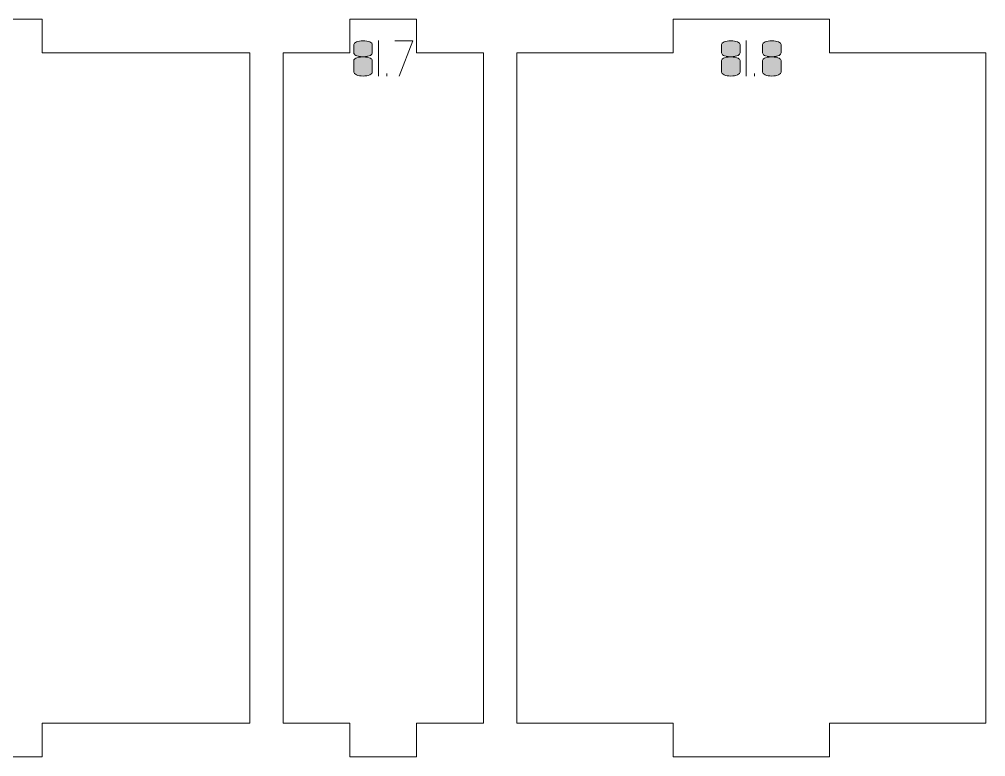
# Model space of a CAD drawing. Header units: centimetres. Extents: x -158 to 228, y -202 to 254.
# Drawn here: x 111 to 119.64, y -97.47 to -90.87 of the extents above; entities that cross this region are included whole.
import ezdxf

# ---------------------------------------------------------------- set-up
doc = ezdxf.new("R2010")
doc.units = ezdxf.units.CM
doc.header["$MEASUREMENT"] = 0
doc.layers.add('Capa 1', color=7, linetype='Continuous')

msp = doc.modelspace()

# ---------------------------------------------------------------- hatches: boundary and pattern name
at = {"layer": 'Capa 1', "true_color": 0x3e4095}
h = msp.add_hatch(color=175, dxfattribs=at)
edge = h.paths.add_edge_path()
edge.add_spline(control_points=[(113.99225, -91.17423), (113.99225, -91.18218), (113.99791, -91.18936), (114.00922, -91.19578), (114.02053, -91.2022), (114.04239, -91.20648), (114.0748, -91.20862), (114.10721, -91.20648), (114.12907, -91.2022), (114.14038, -91.19578), (114.15169, -91.18936), (114.15735, -91.18218), (114.15735, -91.17423), (114.15735, -91.17423), (114.15735, -91.09993), (114.15735, -91.09993), (114.15735, -91.09015), (114.14948, -91.08182), (114.13373, -91.07494), (114.11799, -91.06806), (114.09834, -91.06462), (114.0748, -91.06462), (114.05126, -91.06462), (114.03161, -91.06806), (114.01587, -91.07494), (114.00012, -91.08182), (113.99225, -91.09015), (113.99225, -91.09993), (113.99225, -91.09993), (113.99225, -91.17423), (113.99225, -91.17423)], knot_values=[0, 0, 0, 0, 0.1, 0.1, 0.1, 0.2, 0.2, 0.2, 0.3, 0.3, 0.3, 0.4, 0.4, 0.4, 0.5, 0.5, 0.5, 0.6, 0.6, 0.6, 0.7, 0.7, 0.7, 0.8, 0.8, 0.8, 0.9, 0.9, 0.9, 1, 1, 1, 1], degree=3, periodic=1)
h = msp.add_hatch(color=175, dxfattribs=at)
edge = h.paths.add_edge_path()
edge.add_spline(control_points=[(114.0748, -91.38106), (114.05126, -91.38106), (114.03161, -91.37762), (114.01587, -91.37074), (114.00012, -91.36386), (113.99225, -91.35553), (113.99225, -91.34575), (113.99225, -91.34575), (113.99225, -91.24256), (113.99225, -91.24256), (113.99225, -91.2343), (113.99791, -91.22712), (114.00922, -91.22101), (114.02053, -91.21489), (114.04239, -91.21076), (114.0748, -91.20862), (114.04239, -91.20648), (114.02053, -91.2022), (114.00922, -91.19578), (113.99791, -91.18936), (113.99225, -91.18218), (113.99225, -91.17423), (113.99225, -91.17423), (113.99225, -91.09993), (113.99225, -91.09993), (113.99225, -91.09015), (114.00012, -91.08182), (114.01587, -91.07494), (114.03161, -91.06806), (114.05126, -91.06462), (114.0748, -91.06462), (114.09834, -91.06462), (114.11799, -91.06806), (114.13373, -91.07494), (114.14948, -91.08182), (114.15735, -91.09015), (114.15735, -91.09993), (114.15735, -91.09993), (114.15735, -91.17423), (114.15735, -91.17423), (114.15735, -91.18218), (114.15169, -91.18936), (114.14038, -91.19578), (114.12907, -91.2022), (114.10721, -91.20648), (114.0748, -91.20862), (114.10721, -91.21076), (114.12907, -91.21489), (114.14038, -91.22101), (114.15169, -91.22712), (114.15735, -91.2343), (114.15735, -91.24256), (114.15735, -91.24256), (114.15735, -91.34575), (114.15735, -91.34575), (114.15735, -91.35553), (114.14948, -91.36386), (114.13373, -91.37074), (114.11799, -91.37762), (114.09834, -91.38106), (114.0748, -91.38106)], knot_values=[0, 0, 0, 0, 0.05, 0.05, 0.05, 0.1, 0.1, 0.1, 0.15, 0.15, 0.15, 0.2, 0.2, 0.2, 0.25, 0.25, 0.25, 0.3, 0.3, 0.3, 0.35, 0.35, 0.35, 0.4, 0.4, 0.4, 0.45, 0.45, 0.45, 0.5, 0.5, 0.5, 0.55, 0.55, 0.55, 0.6, 0.6, 0.6, 0.65, 0.65, 0.65, 0.7, 0.7, 0.7, 0.75, 0.75, 0.75, 0.8, 0.8, 0.8, 0.85, 0.85, 0.85, 0.9, 0.9, 0.9, 0.95, 0.95, 0.95, 1, 1, 1, 1], degree=3, periodic=1)
h = msp.add_hatch(color=175, dxfattribs=at)
edge = h.paths.add_edge_path()
edge.add_spline(control_points=[(114.21238, -91.38106), (114.21238, -91.38106), (114.21238, -91.06416), (114.21238, -91.06416), (114.21238, -91.06416), (114.21238, -91.38106), (114.21238, -91.38106)], knot_values=[0, 0, 0, 0, 0.5, 0.5, 0.5, 1, 1, 1, 1], degree=3, periodic=1)
h = msp.add_hatch(color=175, dxfattribs=at)
edge = h.paths.add_edge_path()
edge.add_spline(control_points=[(114.39766, -91.38106), (114.39766, -91.38106), (114.51874, -91.06462), (114.51874, -91.06462), (114.51874, -91.06462), (114.35914, -91.06462), (114.35914, -91.06462), (114.35914, -91.06462), (114.51874, -91.06462), (114.51874, -91.06462), (114.51874, -91.06462), (114.39766, -91.38106), (114.39766, -91.38106)], knot_values=[0, 0, 0, 0, 0.25, 0.25, 0.25, 0.5, 0.5, 0.5, 0.75, 0.75, 0.75, 1, 1, 1, 1], degree=3, periodic=1)
h = msp.add_hatch(color=175, dxfattribs=at)
edge = h.paths.add_edge_path()
edge.add_spline(control_points=[(117.28137, -91.17423), (117.28137, -91.18218), (117.28703, -91.18936), (117.29834, -91.19578), (117.30965, -91.2022), (117.33151, -91.20648), (117.36392, -91.20862), (117.39633, -91.20648), (117.41819, -91.2022), (117.4295, -91.19578), (117.44081, -91.18936), (117.44647, -91.18218), (117.44647, -91.17423), (117.44647, -91.17423), (117.44647, -91.09993), (117.44647, -91.09993), (117.44647, -91.09015), (117.4386, -91.08182), (117.42285, -91.07494), (117.40711, -91.06806), (117.38746, -91.06462), (117.36392, -91.06462), (117.34038, -91.06462), (117.32073, -91.06806), (117.30499, -91.07494), (117.28924, -91.08182), (117.28137, -91.09015), (117.28137, -91.09993), (117.28137, -91.09993), (117.28137, -91.17423), (117.28137, -91.17423)], knot_values=[0, 0, 0, 0, 0.1, 0.1, 0.1, 0.2, 0.2, 0.2, 0.3, 0.3, 0.3, 0.4, 0.4, 0.4, 0.5, 0.5, 0.5, 0.6, 0.6, 0.6, 0.7, 0.7, 0.7, 0.8, 0.8, 0.8, 0.9, 0.9, 0.9, 1, 1, 1, 1], degree=3, periodic=1)
h = msp.add_hatch(color=175, dxfattribs=at)
edge = h.paths.add_edge_path()
edge.add_spline(control_points=[(117.36392, -91.38106), (117.34038, -91.38106), (117.32073, -91.37762), (117.30499, -91.37074), (117.28924, -91.36386), (117.28137, -91.35553), (117.28137, -91.34575), (117.28137, -91.34575), (117.28137, -91.24256), (117.28137, -91.24256), (117.28137, -91.2343), (117.28703, -91.22712), (117.29834, -91.22101), (117.30965, -91.21489), (117.33151, -91.21076), (117.36392, -91.20862), (117.33151, -91.20648), (117.30965, -91.2022), (117.29834, -91.19578), (117.28703, -91.18936), (117.28137, -91.18218), (117.28137, -91.17423), (117.28137, -91.17423), (117.28137, -91.09993), (117.28137, -91.09993), (117.28137, -91.09015), (117.28924, -91.08182), (117.30499, -91.07494), (117.32073, -91.06806), (117.34038, -91.06462), (117.36392, -91.06462), (117.38746, -91.06462), (117.40711, -91.06806), (117.42285, -91.07494), (117.4386, -91.08182), (117.44647, -91.09015), (117.44647, -91.09993), (117.44647, -91.09993), (117.44647, -91.17423), (117.44647, -91.17423), (117.44647, -91.18218), (117.44081, -91.18936), (117.4295, -91.19578), (117.41819, -91.2022), (117.39633, -91.20648), (117.36392, -91.20862), (117.39633, -91.21076), (117.41819, -91.21489), (117.4295, -91.22101), (117.44081, -91.22712), (117.44647, -91.2343), (117.44647, -91.24256), (117.44647, -91.24256), (117.44647, -91.34575), (117.44647, -91.34575), (117.44647, -91.35553), (117.4386, -91.36386), (117.42285, -91.37074), (117.40711, -91.37762), (117.38746, -91.38106), (117.36392, -91.38106)], knot_values=[0, 0, 0, 0, 0.05, 0.05, 0.05, 0.1, 0.1, 0.1, 0.15, 0.15, 0.15, 0.2, 0.2, 0.2, 0.25, 0.25, 0.25, 0.3, 0.3, 0.3, 0.35, 0.35, 0.35, 0.4, 0.4, 0.4, 0.45, 0.45, 0.45, 0.5, 0.5, 0.5, 0.55, 0.55, 0.55, 0.6, 0.6, 0.6, 0.65, 0.65, 0.65, 0.7, 0.7, 0.7, 0.75, 0.75, 0.75, 0.8, 0.8, 0.8, 0.85, 0.85, 0.85, 0.9, 0.9, 0.9, 0.95, 0.95, 0.95, 1, 1, 1, 1], degree=3, periodic=1)
h = msp.add_hatch(color=175, dxfattribs=at)
edge = h.paths.add_edge_path()
edge.add_spline(control_points=[(117.5015, -91.38106), (117.5015, -91.38106), (117.5015, -91.06416), (117.5015, -91.06416), (117.5015, -91.06416), (117.5015, -91.38106), (117.5015, -91.38106)], knot_values=[0, 0, 0, 0, 0.5, 0.5, 0.5, 1, 1, 1, 1], degree=3, periodic=1)
h = msp.add_hatch(color=175, dxfattribs=at)
edge = h.paths.add_edge_path()
edge.add_spline(control_points=[(117.64826, -91.17423), (117.64826, -91.18218), (117.65392, -91.18936), (117.66523, -91.19578), (117.67654, -91.2022), (117.6984, -91.20648), (117.73081, -91.20862), (117.76322, -91.20648), (117.78508, -91.2022), (117.79639, -91.19578), (117.8077, -91.18936), (117.81336, -91.18218), (117.81336, -91.17423), (117.81336, -91.17423), (117.81336, -91.09993), (117.81336, -91.09993), (117.81336, -91.09015), (117.80549, -91.08182), (117.78974, -91.07494), (117.774, -91.06806), (117.75435, -91.06462), (117.73081, -91.06462), (117.70727, -91.06462), (117.68762, -91.06806), (117.67188, -91.07494), (117.65613, -91.08182), (117.64826, -91.09015), (117.64826, -91.09993), (117.64826, -91.09993), (117.64826, -91.17423), (117.64826, -91.17423)], knot_values=[0, 0, 0, 0, 0.1, 0.1, 0.1, 0.2, 0.2, 0.2, 0.3, 0.3, 0.3, 0.4, 0.4, 0.4, 0.5, 0.5, 0.5, 0.6, 0.6, 0.6, 0.7, 0.7, 0.7, 0.8, 0.8, 0.8, 0.9, 0.9, 0.9, 1, 1, 1, 1], degree=3, periodic=1)
h = msp.add_hatch(color=175, dxfattribs=at)
edge = h.paths.add_edge_path()
edge.add_spline(control_points=[(117.73081, -91.38106), (117.70727, -91.38106), (117.68762, -91.37762), (117.67188, -91.37074), (117.65613, -91.36386), (117.64826, -91.35553), (117.64826, -91.34575), (117.64826, -91.34575), (117.64826, -91.24256), (117.64826, -91.24256), (117.64826, -91.2343), (117.65392, -91.22712), (117.66523, -91.22101), (117.67654, -91.21489), (117.6984, -91.21076), (117.73081, -91.20862), (117.6984, -91.20648), (117.67654, -91.2022), (117.66523, -91.19578), (117.65392, -91.18936), (117.64826, -91.18218), (117.64826, -91.17423), (117.64826, -91.17423), (117.64826, -91.09993), (117.64826, -91.09993), (117.64826, -91.09015), (117.65613, -91.08182), (117.67188, -91.07494), (117.68762, -91.06806), (117.70727, -91.06462), (117.73081, -91.06462), (117.75435, -91.06462), (117.774, -91.06806), (117.78974, -91.07494), (117.80549, -91.08182), (117.81336, -91.09015), (117.81336, -91.09993), (117.81336, -91.09993), (117.81336, -91.17423), (117.81336, -91.17423), (117.81336, -91.18218), (117.8077, -91.18936), (117.79639, -91.19578), (117.78508, -91.2022), (117.76322, -91.20648), (117.73081, -91.20862), (117.76322, -91.21076), (117.78508, -91.21489), (117.79639, -91.22101), (117.8077, -91.22712), (117.81336, -91.2343), (117.81336, -91.24256), (117.81336, -91.24256), (117.81336, -91.34575), (117.81336, -91.34575), (117.81336, -91.35553), (117.80549, -91.36386), (117.78974, -91.37074), (117.774, -91.37762), (117.75435, -91.38106), (117.73081, -91.38106)], knot_values=[0, 0, 0, 0, 0.05, 0.05, 0.05, 0.1, 0.1, 0.1, 0.15, 0.15, 0.15, 0.2, 0.2, 0.2, 0.25, 0.25, 0.25, 0.3, 0.3, 0.3, 0.35, 0.35, 0.35, 0.4, 0.4, 0.4, 0.45, 0.45, 0.45, 0.5, 0.5, 0.5, 0.55, 0.55, 0.55, 0.6, 0.6, 0.6, 0.65, 0.65, 0.65, 0.7, 0.7, 0.7, 0.75, 0.75, 0.75, 0.8, 0.8, 0.8, 0.85, 0.85, 0.85, 0.9, 0.9, 0.9, 0.95, 0.95, 0.95, 1, 1, 1, 1], degree=3, periodic=1)
h = msp.add_hatch(color=175, dxfattribs=at)
edge = h.paths.add_edge_path()
edge.add_spline(control_points=[(113.99225, -91.34575), (113.99225, -91.35553), (114.00012, -91.36386), (114.01587, -91.37074), (114.03161, -91.37762), (114.05126, -91.38106), (114.0748, -91.38106), (114.09834, -91.38106), (114.11799, -91.37762), (114.13373, -91.37074), (114.14948, -91.36386), (114.15735, -91.35553), (114.15735, -91.34575), (114.15735, -91.34575), (114.15735, -91.24256), (114.15735, -91.24256), (114.15735, -91.2343), (114.15169, -91.22712), (114.14038, -91.22101), (114.12907, -91.21489), (114.10721, -91.21076), (114.0748, -91.20862), (114.04239, -91.21076), (114.02053, -91.21489), (114.00922, -91.22101), (113.99791, -91.22712), (113.99225, -91.2343), (113.99225, -91.24256), (113.99225, -91.24256), (113.99225, -91.34575), (113.99225, -91.34575)], knot_values=[0, 0, 0, 0, 0.1, 0.1, 0.1, 0.2, 0.2, 0.2, 0.3, 0.3, 0.3, 0.4, 0.4, 0.4, 0.5, 0.5, 0.5, 0.6, 0.6, 0.6, 0.7, 0.7, 0.7, 0.8, 0.8, 0.8, 0.9, 0.9, 0.9, 1, 1, 1, 1], degree=3, periodic=1)
h = msp.add_hatch(color=175, dxfattribs=at)
edge = h.paths.add_edge_path()
edge.add_spline(control_points=[(117.28137, -91.34575), (117.28137, -91.35553), (117.28924, -91.36386), (117.30499, -91.37074), (117.32073, -91.37762), (117.34038, -91.38106), (117.36392, -91.38106), (117.38746, -91.38106), (117.40711, -91.37762), (117.42285, -91.37074), (117.4386, -91.36386), (117.44647, -91.35553), (117.44647, -91.34575), (117.44647, -91.34575), (117.44647, -91.24256), (117.44647, -91.24256), (117.44647, -91.2343), (117.44081, -91.22712), (117.4295, -91.22101), (117.41819, -91.21489), (117.39633, -91.21076), (117.36392, -91.20862), (117.33151, -91.21076), (117.30965, -91.21489), (117.29834, -91.22101), (117.28703, -91.22712), (117.28137, -91.2343), (117.28137, -91.24256), (117.28137, -91.24256), (117.28137, -91.34575), (117.28137, -91.34575)], knot_values=[0, 0, 0, 0, 0.1, 0.1, 0.1, 0.2, 0.2, 0.2, 0.3, 0.3, 0.3, 0.4, 0.4, 0.4, 0.5, 0.5, 0.5, 0.6, 0.6, 0.6, 0.7, 0.7, 0.7, 0.8, 0.8, 0.8, 0.9, 0.9, 0.9, 1, 1, 1, 1], degree=3, periodic=1)
h = msp.add_hatch(color=175, dxfattribs=at)
edge = h.paths.add_edge_path()
edge.add_spline(control_points=[(117.64826, -91.34575), (117.64826, -91.35553), (117.65613, -91.36386), (117.67188, -91.37074), (117.68762, -91.37762), (117.70727, -91.38106), (117.73081, -91.38106), (117.75435, -91.38106), (117.774, -91.37762), (117.78974, -91.37074), (117.80549, -91.36386), (117.81336, -91.35553), (117.81336, -91.34575), (117.81336, -91.34575), (117.81336, -91.24256), (117.81336, -91.24256), (117.81336, -91.2343), (117.8077, -91.22712), (117.79639, -91.22101), (117.78508, -91.21489), (117.76322, -91.21076), (117.73081, -91.20862), (117.6984, -91.21076), (117.67654, -91.21489), (117.66523, -91.22101), (117.65392, -91.22712), (117.64826, -91.2343), (117.64826, -91.24256), (117.64826, -91.24256), (117.64826, -91.34575), (117.64826, -91.34575)], knot_values=[0, 0, 0, 0, 0.1, 0.1, 0.1, 0.2, 0.2, 0.2, 0.3, 0.3, 0.3, 0.4, 0.4, 0.4, 0.5, 0.5, 0.5, 0.6, 0.6, 0.6, 0.7, 0.7, 0.7, 0.8, 0.8, 0.8, 0.9, 0.9, 0.9, 1, 1, 1, 1], degree=3, periodic=1)
h = msp.add_hatch(color=175, dxfattribs=at)
edge = h.paths.add_edge_path()
edge.add_spline(control_points=[(114.28576, -91.38106), (114.28576, -91.38106), (114.28576, -91.35859), (114.28576, -91.35859), (114.28576, -91.35859), (114.28576, -91.38106), (114.28576, -91.38106)], knot_values=[0, 0, 0, 0, 0.5, 0.5, 0.5, 1, 1, 1, 1], degree=3, periodic=1)
h = msp.add_hatch(color=175, dxfattribs=at)
edge = h.paths.add_edge_path()
edge.add_spline(control_points=[(117.57488, -91.38106), (117.57488, -91.38106), (117.57488, -91.35859), (117.57488, -91.35859), (117.57488, -91.35859), (117.57488, -91.38106), (117.57488, -91.38106)], knot_values=[0, 0, 0, 0, 0.5, 0.5, 0.5, 1, 1, 1, 1], degree=3, periodic=1)

# ---------------------------------------------------------------- linework, layer by layer
at = {"layer": 'Capa 1', "color": 240, "lineweight": 9}
for points in [[(107.49072, -91.17306), (107.49072, -91.17306), (107.49072, -97.17306), (107.49072, -97.17306), (107.49072, -97.17306), (109.34726, -97.17306), (109.34726, -97.17306), (109.34726, -97.17306), (109.34726, -97.47306), (109.34726, -97.47306), (109.34726, -97.47306), (111.20381, -97.47306), (111.20381, -97.47306), (111.20381, -97.47306), (111.20381, -97.17306), (111.20381, -97.17306), (111.20381, -97.17306), (113.06036, -97.17306), (113.06036, -97.17306), (113.06036, -97.17306), (113.06036, -91.17306), (113.06036, -91.17306), (113.06036, -91.17306), (111.20381, -91.17306), (111.20381, -91.17306), (111.20381, -91.17306), (111.20381, -90.87306), (111.20381, -90.87306), (111.20381, -90.87306), (109.34726, -90.87306), (109.34726, -90.87306), (109.34726, -90.87306), (109.34726, -91.17306), (109.34726, -91.17306), (109.34726, -91.17306), (107.49072, -91.17306), (107.49072, -91.17306)], [(113.36036, -91.17306), (113.36036, -91.17306), (113.36036, -97.17306), (113.36036, -97.17306), (113.36036, -97.17306), (113.95711, -97.17306), (113.95711, -97.17306), (113.95711, -97.17306), (113.95711, -97.47306), (113.95711, -97.47306), (113.95711, -97.47306), (114.55387, -97.47306), (114.55387, -97.47306), (114.55387, -97.47306), (114.55387, -97.17306), (114.55387, -97.17306), (114.55387, -97.17306), (115.15062, -97.17306), (115.15062, -97.17306), (115.15062, -97.17306), (115.15062, -91.17306), (115.15062, -91.17306), (115.15062, -91.17306), (114.55387, -91.17306), (114.55387, -91.17306), (114.55387, -91.17306), (114.55387, -90.87306), (114.55387, -90.87306), (114.55387, -90.87306), (113.95711, -90.87306), (113.95711, -90.87306), (113.95711, -90.87306), (113.95711, -91.17306), (113.95711, -91.17306), (113.95711, -91.17306), (113.36036, -91.17306), (113.36036, -91.17306)], [(115.45062, -91.17306), (115.45062, -91.17306), (115.45062, -97.17306), (115.45062, -97.17306), (115.45062, -97.17306), (116.84845, -97.17306), (116.84845, -97.17306), (116.84845, -97.17306), (116.84845, -97.47306), (116.84845, -97.47306), (116.84845, -97.47306), (118.24628, -97.47306), (118.24628, -97.47306), (118.24628, -97.47306), (118.24628, -97.17306), (118.24628, -97.17306), (118.24628, -97.17306), (119.64411, -97.17306), (119.64411, -97.17306), (119.64411, -97.17306), (119.64411, -91.17306), (119.64411, -91.17306), (119.64411, -91.17306), (118.24628, -91.17306), (118.24628, -91.17306), (118.24628, -91.17306), (118.24628, -90.87306), (118.24628, -90.87306), (118.24628, -90.87306), (116.84845, -90.87306), (116.84845, -90.87306), (116.84845, -90.87306), (116.84845, -91.17306), (116.84845, -91.17306), (116.84845, -91.17306), (115.45062, -91.17306), (115.45062, -91.17306)]]:
    msp.add_open_spline(points, degree=3, knots=[0, 0, 0, 0, 0.0833333, 0.0833333, 0.0833333, 0.1666667, 0.1666667, 0.1666667, 0.25, 0.25, 0.25, 0.3333333, 0.3333333, 0.3333333, 0.4166667, 0.4166667, 0.4166667, 0.5, 0.5, 0.5, 0.5833333, 0.5833333, 0.5833333, 0.6666667, 0.6666667, 0.6666667, 0.75, 0.75, 0.75, 0.8333333, 0.8333333, 0.8333333, 0.9166667, 0.9166667, 0.9166667, 1, 1, 1, 1], dxfattribs=at)
at = {"layer": 'Capa 1', "color": 114, "lineweight": 9}
for points, knots in [([(113.99225, -91.17423), (113.99225, -91.18218), (113.99791, -91.18936), (114.00922, -91.19578), (114.02053, -91.2022), (114.04239, -91.20648), (114.0748, -91.20862), (114.10721, -91.20648), (114.12907, -91.2022), (114.14038, -91.19578), (114.15169, -91.18936), (114.15735, -91.18218), (114.15735, -91.17423), (114.15735, -91.17423), (114.15735, -91.09993), (114.15735, -91.09993), (114.15735, -91.09015), (114.14948, -91.08182), (114.13373, -91.07494), (114.11799, -91.06806), (114.09834, -91.06462), (114.0748, -91.06462), (114.05126, -91.06462), (114.03161, -91.06806), (114.01587, -91.07494), (114.00012, -91.08182), (113.99225, -91.09015), (113.99225, -91.09993), (113.99225, -91.09993), (113.99225, -91.17423), (113.99225, -91.17423)], [0, 0, 0, 0, 0.1, 0.1, 0.1, 0.2, 0.2, 0.2, 0.3, 0.3, 0.3, 0.4, 0.4, 0.4, 0.5, 0.5, 0.5, 0.6, 0.6, 0.6, 0.7, 0.7, 0.7, 0.8, 0.8, 0.8, 0.9, 0.9, 0.9, 1, 1, 1, 1]), ([(114.0748, -91.38106), (114.05126, -91.38106), (114.03161, -91.37762), (114.01587, -91.37074), (114.00012, -91.36386), (113.99225, -91.35553), (113.99225, -91.34575), (113.99225, -91.34575), (113.99225, -91.24256), (113.99225, -91.24256), (113.99225, -91.2343), (113.99791, -91.22712), (114.00922, -91.22101), (114.02053, -91.21489), (114.04239, -91.21076), (114.0748, -91.20862), (114.04239, -91.20648), (114.02053, -91.2022), (114.00922, -91.19578), (113.99791, -91.18936), (113.99225, -91.18218), (113.99225, -91.17423), (113.99225, -91.17423), (113.99225, -91.09993), (113.99225, -91.09993), (113.99225, -91.09015), (114.00012, -91.08182), (114.01587, -91.07494), (114.03161, -91.06806), (114.05126, -91.06462), (114.0748, -91.06462), (114.09834, -91.06462), (114.11799, -91.06806), (114.13373, -91.07494), (114.14948, -91.08182), (114.15735, -91.09015), (114.15735, -91.09993), (114.15735, -91.09993), (114.15735, -91.17423), (114.15735, -91.17423), (114.15735, -91.18218), (114.15169, -91.18936), (114.14038, -91.19578), (114.12907, -91.2022), (114.10721, -91.20648), (114.0748, -91.20862), (114.10721, -91.21076), (114.12907, -91.21489), (114.14038, -91.22101), (114.15169, -91.22712), (114.15735, -91.2343), (114.15735, -91.24256), (114.15735, -91.24256), (114.15735, -91.34575), (114.15735, -91.34575), (114.15735, -91.35553), (114.14948, -91.36386), (114.13373, -91.37074), (114.11799, -91.37762), (114.09834, -91.38106), (114.0748, -91.38106)], [0, 0, 0, 0, 0.05, 0.05, 0.05, 0.1, 0.1, 0.1, 0.15, 0.15, 0.15, 0.2, 0.2, 0.2, 0.25, 0.25, 0.25, 0.3, 0.3, 0.3, 0.35, 0.35, 0.35, 0.4, 0.4, 0.4, 0.45, 0.45, 0.45, 0.5, 0.5, 0.5, 0.55, 0.55, 0.55, 0.6, 0.6, 0.6, 0.65, 0.65, 0.65, 0.7, 0.7, 0.7, 0.75, 0.75, 0.75, 0.8, 0.8, 0.8, 0.85, 0.85, 0.85, 0.9, 0.9, 0.9, 0.95, 0.95, 0.95, 1, 1, 1, 1]), ([(114.21238, -91.38106), (114.21238, -91.38106), (114.21238, -91.06416), (114.21238, -91.06416), (114.21238, -91.06416), (114.21238, -91.38106), (114.21238, -91.38106)], [0, 0, 0, 0, 0.5, 0.5, 0.5, 1, 1, 1, 1]), ([(114.39766, -91.38106), (114.39766, -91.38106), (114.51874, -91.06462), (114.51874, -91.06462), (114.51874, -91.06462), (114.35914, -91.06462), (114.35914, -91.06462), (114.35914, -91.06462), (114.51874, -91.06462), (114.51874, -91.06462), (114.51874, -91.06462), (114.39766, -91.38106), (114.39766, -91.38106)], [0, 0, 0, 0, 0.25, 0.25, 0.25, 0.5, 0.5, 0.5, 0.75, 0.75, 0.75, 1, 1, 1, 1]), ([(117.28137, -91.17423), (117.28137, -91.18218), (117.28703, -91.18936), (117.29834, -91.19578), (117.30965, -91.2022), (117.33151, -91.20648), (117.36392, -91.20862), (117.39633, -91.20648), (117.41819, -91.2022), (117.4295, -91.19578), (117.44081, -91.18936), (117.44647, -91.18218), (117.44647, -91.17423), (117.44647, -91.17423), (117.44647, -91.09993), (117.44647, -91.09993), (117.44647, -91.09015), (117.4386, -91.08182), (117.42285, -91.07494), (117.40711, -91.06806), (117.38746, -91.06462), (117.36392, -91.06462), (117.34038, -91.06462), (117.32073, -91.06806), (117.30499, -91.07494), (117.28924, -91.08182), (117.28137, -91.09015), (117.28137, -91.09993), (117.28137, -91.09993), (117.28137, -91.17423), (117.28137, -91.17423)], [0, 0, 0, 0, 0.1, 0.1, 0.1, 0.2, 0.2, 0.2, 0.3, 0.3, 0.3, 0.4, 0.4, 0.4, 0.5, 0.5, 0.5, 0.6, 0.6, 0.6, 0.7, 0.7, 0.7, 0.8, 0.8, 0.8, 0.9, 0.9, 0.9, 1, 1, 1, 1]), ([(117.36392, -91.38106), (117.34038, -91.38106), (117.32073, -91.37762), (117.30499, -91.37074), (117.28924, -91.36386), (117.28137, -91.35553), (117.28137, -91.34575), (117.28137, -91.34575), (117.28137, -91.24256), (117.28137, -91.24256), (117.28137, -91.2343), (117.28703, -91.22712), (117.29834, -91.22101), (117.30965, -91.21489), (117.33151, -91.21076), (117.36392, -91.20862), (117.33151, -91.20648), (117.30965, -91.2022), (117.29834, -91.19578), (117.28703, -91.18936), (117.28137, -91.18218), (117.28137, -91.17423), (117.28137, -91.17423), (117.28137, -91.09993), (117.28137, -91.09993), (117.28137, -91.09015), (117.28924, -91.08182), (117.30499, -91.07494), (117.32073, -91.06806), (117.34038, -91.06462), (117.36392, -91.06462), (117.38746, -91.06462), (117.40711, -91.06806), (117.42285, -91.07494), (117.4386, -91.08182), (117.44647, -91.09015), (117.44647, -91.09993), (117.44647, -91.09993), (117.44647, -91.17423), (117.44647, -91.17423), (117.44647, -91.18218), (117.44081, -91.18936), (117.4295, -91.19578), (117.41819, -91.2022), (117.39633, -91.20648), (117.36392, -91.20862), (117.39633, -91.21076), (117.41819, -91.21489), (117.4295, -91.22101), (117.44081, -91.22712), (117.44647, -91.2343), (117.44647, -91.24256), (117.44647, -91.24256), (117.44647, -91.34575), (117.44647, -91.34575), (117.44647, -91.35553), (117.4386, -91.36386), (117.42285, -91.37074), (117.40711, -91.37762), (117.38746, -91.38106), (117.36392, -91.38106)], [0, 0, 0, 0, 0.05, 0.05, 0.05, 0.1, 0.1, 0.1, 0.15, 0.15, 0.15, 0.2, 0.2, 0.2, 0.25, 0.25, 0.25, 0.3, 0.3, 0.3, 0.35, 0.35, 0.35, 0.4, 0.4, 0.4, 0.45, 0.45, 0.45, 0.5, 0.5, 0.5, 0.55, 0.55, 0.55, 0.6, 0.6, 0.6, 0.65, 0.65, 0.65, 0.7, 0.7, 0.7, 0.75, 0.75, 0.75, 0.8, 0.8, 0.8, 0.85, 0.85, 0.85, 0.9, 0.9, 0.9, 0.95, 0.95, 0.95, 1, 1, 1, 1]), ([(117.5015, -91.38106), (117.5015, -91.38106), (117.5015, -91.06416), (117.5015, -91.06416), (117.5015, -91.06416), (117.5015, -91.38106), (117.5015, -91.38106)], [0, 0, 0, 0, 0.5, 0.5, 0.5, 1, 1, 1, 1]), ([(117.64826, -91.17423), (117.64826, -91.18218), (117.65392, -91.18936), (117.66523, -91.19578), (117.67654, -91.2022), (117.6984, -91.20648), (117.73081, -91.20862), (117.76322, -91.20648), (117.78508, -91.2022), (117.79639, -91.19578), (117.8077, -91.18936), (117.81336, -91.18218), (117.81336, -91.17423), (117.81336, -91.17423), (117.81336, -91.09993), (117.81336, -91.09993), (117.81336, -91.09015), (117.80549, -91.08182), (117.78974, -91.07494), (117.774, -91.06806), (117.75435, -91.06462), (117.73081, -91.06462), (117.70727, -91.06462), (117.68762, -91.06806), (117.67188, -91.07494), (117.65613, -91.08182), (117.64826, -91.09015), (117.64826, -91.09993), (117.64826, -91.09993), (117.64826, -91.17423), (117.64826, -91.17423)], [0, 0, 0, 0, 0.1, 0.1, 0.1, 0.2, 0.2, 0.2, 0.3, 0.3, 0.3, 0.4, 0.4, 0.4, 0.5, 0.5, 0.5, 0.6, 0.6, 0.6, 0.7, 0.7, 0.7, 0.8, 0.8, 0.8, 0.9, 0.9, 0.9, 1, 1, 1, 1]), ([(117.73081, -91.38106), (117.70727, -91.38106), (117.68762, -91.37762), (117.67188, -91.37074), (117.65613, -91.36386), (117.64826, -91.35553), (117.64826, -91.34575), (117.64826, -91.34575), (117.64826, -91.24256), (117.64826, -91.24256), (117.64826, -91.2343), (117.65392, -91.22712), (117.66523, -91.22101), (117.67654, -91.21489), (117.6984, -91.21076), (117.73081, -91.20862), (117.6984, -91.20648), (117.67654, -91.2022), (117.66523, -91.19578), (117.65392, -91.18936), (117.64826, -91.18218), (117.64826, -91.17423), (117.64826, -91.17423), (117.64826, -91.09993), (117.64826, -91.09993), (117.64826, -91.09015), (117.65613, -91.08182), (117.67188, -91.07494), (117.68762, -91.06806), (117.70727, -91.06462), (117.73081, -91.06462), (117.75435, -91.06462), (117.774, -91.06806), (117.78974, -91.07494), (117.80549, -91.08182), (117.81336, -91.09015), (117.81336, -91.09993), (117.81336, -91.09993), (117.81336, -91.17423), (117.81336, -91.17423), (117.81336, -91.18218), (117.8077, -91.18936), (117.79639, -91.19578), (117.78508, -91.2022), (117.76322, -91.20648), (117.73081, -91.20862), (117.76322, -91.21076), (117.78508, -91.21489), (117.79639, -91.22101), (117.8077, -91.22712), (117.81336, -91.2343), (117.81336, -91.24256), (117.81336, -91.24256), (117.81336, -91.34575), (117.81336, -91.34575), (117.81336, -91.35553), (117.80549, -91.36386), (117.78974, -91.37074), (117.774, -91.37762), (117.75435, -91.38106), (117.73081, -91.38106)], [0, 0, 0, 0, 0.05, 0.05, 0.05, 0.1, 0.1, 0.1, 0.15, 0.15, 0.15, 0.2, 0.2, 0.2, 0.25, 0.25, 0.25, 0.3, 0.3, 0.3, 0.35, 0.35, 0.35, 0.4, 0.4, 0.4, 0.45, 0.45, 0.45, 0.5, 0.5, 0.5, 0.55, 0.55, 0.55, 0.6, 0.6, 0.6, 0.65, 0.65, 0.65, 0.7, 0.7, 0.7, 0.75, 0.75, 0.75, 0.8, 0.8, 0.8, 0.85, 0.85, 0.85, 0.9, 0.9, 0.9, 0.95, 0.95, 0.95, 1, 1, 1, 1]), ([(113.99225, -91.34575), (113.99225, -91.35553), (114.00012, -91.36386), (114.01587, -91.37074), (114.03161, -91.37762), (114.05126, -91.38106), (114.0748, -91.38106), (114.09834, -91.38106), (114.11799, -91.37762), (114.13373, -91.37074), (114.14948, -91.36386), (114.15735, -91.35553), (114.15735, -91.34575), (114.15735, -91.34575), (114.15735, -91.24256), (114.15735, -91.24256), (114.15735, -91.2343), (114.15169, -91.22712), (114.14038, -91.22101), (114.12907, -91.21489), (114.10721, -91.21076), (114.0748, -91.20862), (114.04239, -91.21076), (114.02053, -91.21489), (114.00922, -91.22101), (113.99791, -91.22712), (113.99225, -91.2343), (113.99225, -91.24256), (113.99225, -91.24256), (113.99225, -91.34575), (113.99225, -91.34575)], [0, 0, 0, 0, 0.1, 0.1, 0.1, 0.2, 0.2, 0.2, 0.3, 0.3, 0.3, 0.4, 0.4, 0.4, 0.5, 0.5, 0.5, 0.6, 0.6, 0.6, 0.7, 0.7, 0.7, 0.8, 0.8, 0.8, 0.9, 0.9, 0.9, 1, 1, 1, 1]), ([(117.28137, -91.34575), (117.28137, -91.35553), (117.28924, -91.36386), (117.30499, -91.37074), (117.32073, -91.37762), (117.34038, -91.38106), (117.36392, -91.38106), (117.38746, -91.38106), (117.40711, -91.37762), (117.42285, -91.37074), (117.4386, -91.36386), (117.44647, -91.35553), (117.44647, -91.34575), (117.44647, -91.34575), (117.44647, -91.24256), (117.44647, -91.24256), (117.44647, -91.2343), (117.44081, -91.22712), (117.4295, -91.22101), (117.41819, -91.21489), (117.39633, -91.21076), (117.36392, -91.20862), (117.33151, -91.21076), (117.30965, -91.21489), (117.29834, -91.22101), (117.28703, -91.22712), (117.28137, -91.2343), (117.28137, -91.24256), (117.28137, -91.24256), (117.28137, -91.34575), (117.28137, -91.34575)], [0, 0, 0, 0, 0.1, 0.1, 0.1, 0.2, 0.2, 0.2, 0.3, 0.3, 0.3, 0.4, 0.4, 0.4, 0.5, 0.5, 0.5, 0.6, 0.6, 0.6, 0.7, 0.7, 0.7, 0.8, 0.8, 0.8, 0.9, 0.9, 0.9, 1, 1, 1, 1]), ([(117.64826, -91.34575), (117.64826, -91.35553), (117.65613, -91.36386), (117.67188, -91.37074), (117.68762, -91.37762), (117.70727, -91.38106), (117.73081, -91.38106), (117.75435, -91.38106), (117.774, -91.37762), (117.78974, -91.37074), (117.80549, -91.36386), (117.81336, -91.35553), (117.81336, -91.34575), (117.81336, -91.34575), (117.81336, -91.24256), (117.81336, -91.24256), (117.81336, -91.2343), (117.8077, -91.22712), (117.79639, -91.22101), (117.78508, -91.21489), (117.76322, -91.21076), (117.73081, -91.20862), (117.6984, -91.21076), (117.67654, -91.21489), (117.66523, -91.22101), (117.65392, -91.22712), (117.64826, -91.2343), (117.64826, -91.24256), (117.64826, -91.24256), (117.64826, -91.34575), (117.64826, -91.34575)], [0, 0, 0, 0, 0.1, 0.1, 0.1, 0.2, 0.2, 0.2, 0.3, 0.3, 0.3, 0.4, 0.4, 0.4, 0.5, 0.5, 0.5, 0.6, 0.6, 0.6, 0.7, 0.7, 0.7, 0.8, 0.8, 0.8, 0.9, 0.9, 0.9, 1, 1, 1, 1]), ([(114.28576, -91.38106), (114.28576, -91.38106), (114.28576, -91.35859), (114.28576, -91.35859), (114.28576, -91.35859), (114.28576, -91.38106), (114.28576, -91.38106)], [0, 0, 0, 0, 0.5, 0.5, 0.5, 1, 1, 1, 1]), ([(117.57488, -91.38106), (117.57488, -91.38106), (117.57488, -91.35859), (117.57488, -91.35859), (117.57488, -91.35859), (117.57488, -91.38106), (117.57488, -91.38106)], [0, 0, 0, 0, 0.5, 0.5, 0.5, 1, 1, 1, 1])]:
    msp.add_open_spline(points, degree=3, knots=knots, dxfattribs=at)

doc.saveas('drawing.dxf')
